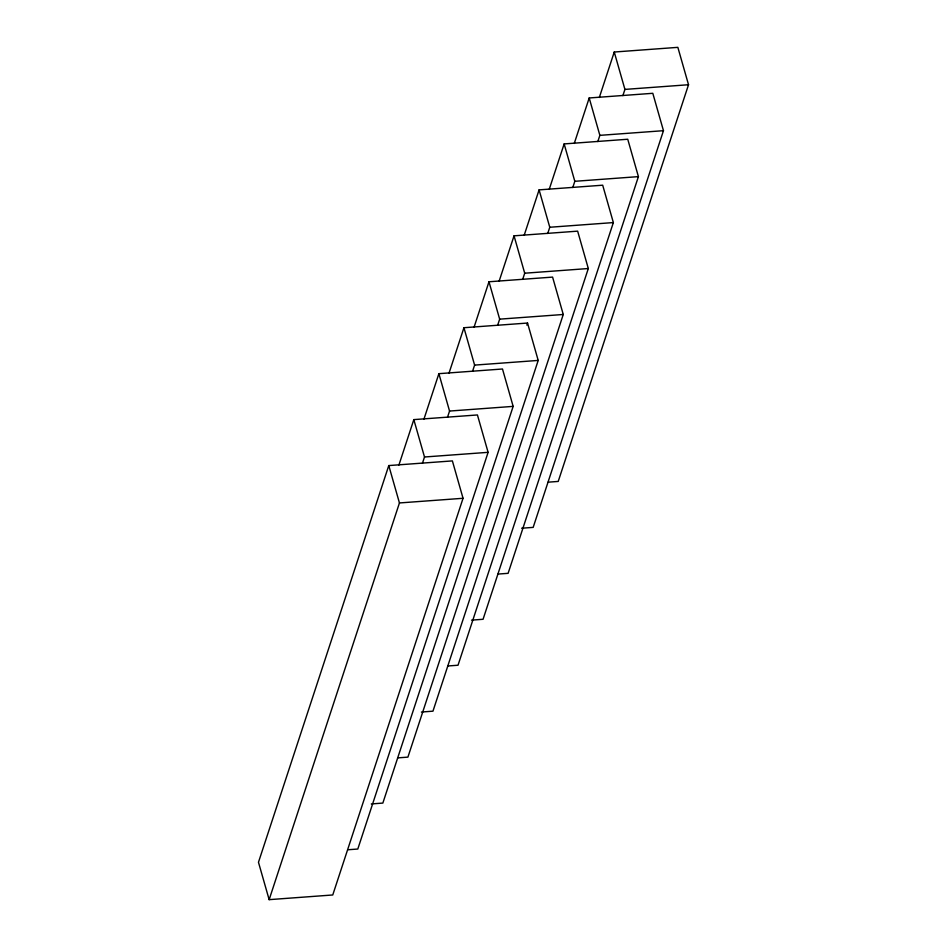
<?xml version="1.0" encoding="UTF-8"?>
<svg xmlns="http://www.w3.org/2000/svg" width="947" height="947" viewBox="0 0 947 947"><rect width="100%" height="100%" fill="white"/><g stroke="black" fill="none" stroke-linecap="round" stroke-linejoin="round"><path stroke-width="1.42" d="M388.779 465.569L258.472 862.267L269.149 899.65L332.752 894.974L463.047 498.288L452.382 460.905L388.779 465.569L399.445 502.952L269.149 899.65M398.9 465.072L413.827 419.616L477.43 414.952L488.107 452.335L357.8 849.033L347.679 849.767M423.948 419.13L438.887 373.674L502.49 368.999L513.156 406.381L382.848 803.08L371.295 803.932M449.008 373.177L463.935 327.721L527.538 323.045L538.204 360.428L407.908 757.127L397.787 757.872M422.469 463.201L424.505 456.999L413.827 419.616M474.056 327.224L488.983 281.768L552.586 277.104L563.264 314.487L432.957 711.173L421.391 712.026M447.517 417.248L449.553 411.057L438.887 373.674M499.105 281.271L514.043 235.827L577.646 231.151L588.312 268.534L458.017 665.232L447.895 665.966M472.565 371.307L474.601 365.104L463.935 327.721M524.165 235.33L539.092 189.874L602.694 185.198L613.36 222.581L483.065 619.279L471.499 620.131M497.625 325.354L499.661 319.151L488.983 281.768M549.213 189.376L564.152 143.92L627.743 139.245L638.42 176.627L508.113 573.326L498.004 574.071M522.673 279.401L524.709 273.21L514.043 235.827M574.273 143.423L589.2 97.967L652.803 93.303L663.468 130.686L533.173 527.384L521.608 528.225M547.733 233.447L549.769 227.256L539.092 189.874M599.321 97.482L614.248 52.026L677.851 47.35L688.528 84.733L558.221 481.431L548.1 482.177M526.863 325.117L527.538 323.045M572.781 187.506L574.817 181.303L564.152 143.92M597.829 141.553L599.865 135.35L589.2 97.967M622.889 95.6L624.925 89.409L614.248 52.026M624.925 89.409L688.528 84.733M599.865 135.35L663.468 130.686M574.817 181.303L638.42 176.627M549.769 227.256L613.36 222.581M524.709 273.21L588.312 268.534M499.661 319.151L563.264 314.487M474.601 365.104L538.204 360.428M449.553 411.057L513.156 406.381M424.505 456.999L488.107 452.335M399.445 502.952L463.047 498.288"/></g></svg>
